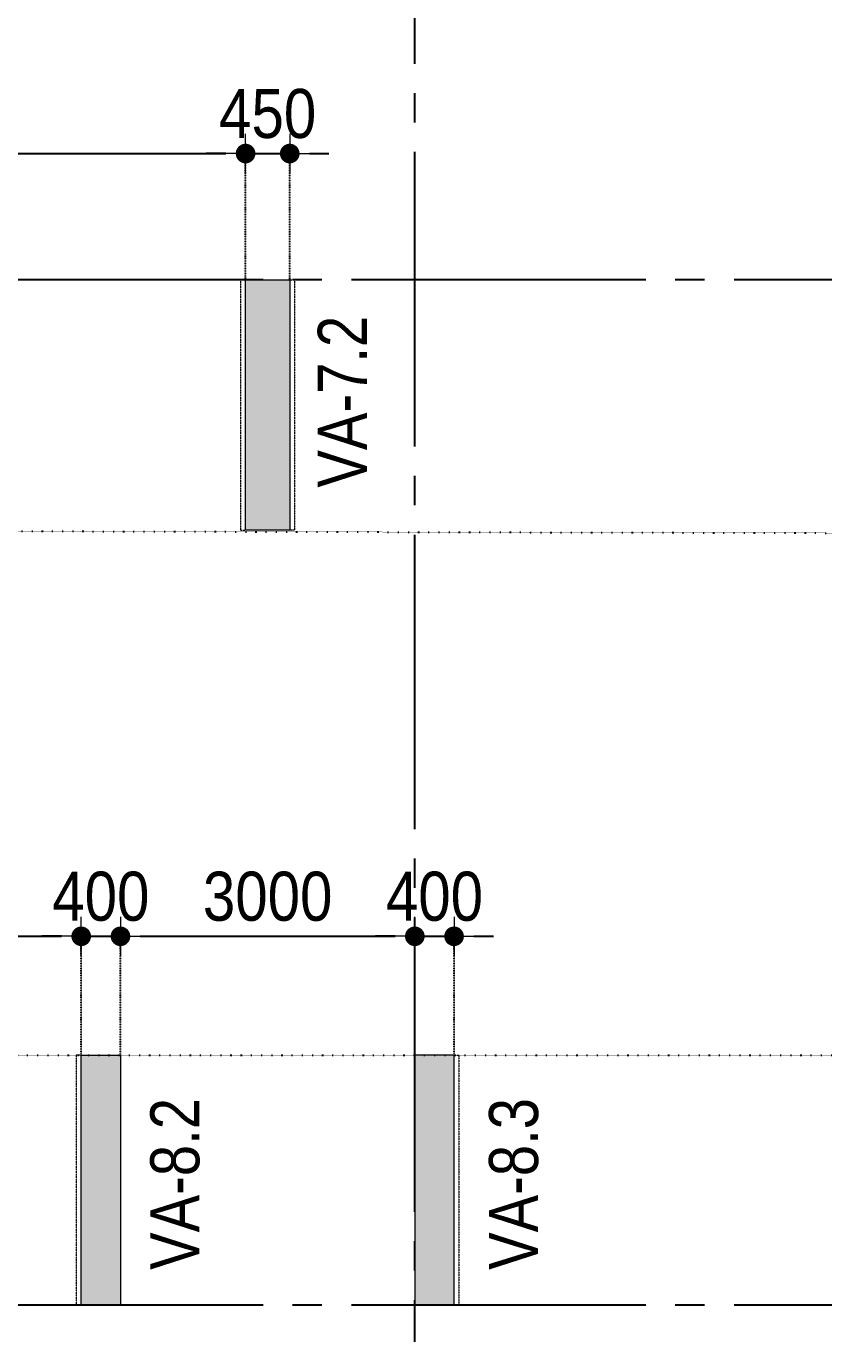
# Model space of a CAD drawing. Header units: millimetres. Extents: x -3973692 to -2843767, y 592734 to 838475.
# Drawn here: x -3514306 to -3506177, y 740290 to 753616 of the extents above; entities that cross this region are included whole.
import ezdxf
from ezdxf.enums import TextEntityAlignment as Align

# ---------------------------------------------------------------- set-up
doc = ezdxf.new("R2010")
doc.units = ezdxf.units.MM
doc.header["$MEASUREMENT"] = 0
doc.header["$PDMODE"] = 3
doc.header["$PDSIZE"] = -20
for name, pattern in [('CHG_XX_Cot_Tang 1$0$MB_Luoi truc$0$HTT Hidden 21', [3, 2, -1]), ('CHG_XX_Luoi truc$0$MB_Luoi truc$0$Center101', [13, 10, -1, 1, -1]), ('DIVIDE2', [15.875, 6.35, -3.175, 0, -3.175, 0, -3.175]), ('DOT2', [0.125, 0, -0.125]), ('HIDDEN5', [2.8375, 1.25, -1.5875])]:
    doc.linetypes.add(name, pattern=pattern)
doc.layers.get('0').update_dxf_attribs({"lineweight": 9})
doc.layers.get('Defpoints').update_dxf_attribs({"color": 10, "lineweight": 0})
for name, color, linetype, lineweight in [("'S_General_Dim_1", 1, 'Continuous', 18), ("'S_General_Divide_3 Intermediate", 3, 'DIVIDE2', 40), ('CHG_XX_Cot_Tang 1$0$NS-Pier', 150, 'Continuous', 9), ('CHG_XX_Cot_Tang 1$0$NS-Pier @ 1', 150, 'Continuous', 9), ('CHG_XX_Cot_Tang 1$0$NS-Pier @ 100', 150, 'Continuous', 9), ('CHG_XX_Cot_Tang 1$0$NS-Pier @ 150 VP1', 150, 'Continuous', 9), ('CHG_XX_Cot_Tang 1$0$NS-Pier @ 150 VP2', 150, 'Continuous', 9), ('CHG_XX_Cot_Tang 1$0$NS-Pier @ 150 VP3', 150, 'Continuous', 9), ('CHG_XX_Cot_Tang 1$0$NS-Pier @ 150 VP4', 150, 'Continuous', 9), ('CHG_XX_Cot_Tang 1$0$NS-Pier @ 150 VP5', 150, 'Continuous', 9), ('CHG_XX_Cot_Tang 1$0$NS-Pier @ 150 VP6', 150, 'Continuous', 9), ('CHG_XX_Cot_Tang 1$0$NS-Pier @ 150 VP7', 150, 'Continuous', 9), ('CHG_XX_Cot_Tang 1$0$NS-Pier @ 150 VP8', 150, 'Continuous', 9), ('CHG_XX_Cot_Tang 1$0$NS-Pier @ 150 VP9', 150, 'Continuous', 9), ('CHG_XX_Cot_Tang 1$0$NS-Pier @ 150 VPModel', 150, 'Continuous', 9), ('CHG_XX_Cot_Tang 1$0$NS-Pier @ 200 VP11', 150, 'Continuous', 9), ('CHG_XX_Cot_Tang 1$0$NS-Pier @ 200 VP12', 150, 'Continuous', 9), ('CHG_XX_Cot_Tang 1$0$NS-Pier @ 200 VP13', 150, 'Continuous', 9), ('CHG_XX_Cot_Tang 1$0$NS-Pier @ 200 VP14', 150, 'Continuous', 9), ('CHG_XX_Cot_Tang 1$0$NS-Pier @ 200 VP15', 150, 'Continuous', 9), ('CHG_XX_Cot_Tang 1$0$NS-Pier @ 200 VP16', 150, 'Continuous', 9), ('CHG_XX_Cot_Tang 1$0$NS-Pier @ 200 VP17', 150, 'Continuous', 9), ('CHG_XX_Cot_Tang 1$0$NS-Pier @ 200 VP18', 150, 'Continuous', 9), ('CHG_XX_Cot_Tang 1$0$NS-Pier @ 200 VP19', 150, 'Continuous', 9), ('CHG_XX_Cot_Tang 1$0$NS-Pier @ 200 VP21', 150, 'Continuous', 9), ('CHG_XX_Cot_Tang 1$0$NS-Pier @ 200 VP22', 150, 'Continuous', 9), ('CHG_XX_Cot_Tang 1$0$NS-Pier @ 200 VP23', 150, 'Continuous', 9), ('CHG_XX_Cot_Tang 1$0$NS-Pier @ 200 VP24', 150, 'Continuous', 9), ('CHG_XX_Cot_Tang 1$0$NS-Pier @ 200 VP25', 150, 'Continuous', 9), ('CHG_XX_Cot_Tang 1$0$NS-Pier @ 200 VP26', 150, 'Continuous', 9), ('CHG_XX_Cot_Tang 1$0$NS-Pier @ 200 VP27', 150, 'Continuous', 9), ('CHG_XX_Cot_Tang 1$0$NS-Pier @ 200 VP28', 150, 'Continuous', 9), ('CHG_XX_Cot_Tang 1$0$NS-Pier @ 200 VP30', 150, 'Continuous', 9), ('CHG_XX_Cot_Tang 1$0$NS-Pier @ 200 VP31', 150, 'Continuous', 9), ('CHG_XX_Cot_Tang 1$0$NS-Pier @ 200 VP32', 150, 'Continuous', 9), ('CHG_XX_Cot_Tang 1$0$NS-Pier @ 200 VP33', 150, 'Continuous', 9), ('CHG_XX_Cot_Tang 1$0$NS-Pier @ 200 VP34', 150, 'Continuous', 9), ('CHG_XX_Cot_Tang 1$0$NS-Pier @ 200 VP35', 150, 'Continuous', 9), ('CHG_XX_Cot_Tang 1$0$NS-Pier @ 200 VP36', 150, 'Continuous', 9), ('CHG_XX_Cot_Tang 1$0$NS-Pier @ 200 VP37', 150, 'Continuous', 9), ('CHG_XX_Cot_Tang 1$0$NS-Pier @ 200 VPModel', 150, 'Continuous', 9), ('CHG_XX_Cot_Tang 1$0$NS-Pier @ 350 VP10', 150, 'Continuous', 9), ('CHG_XX_Cot_Tang 1$0$NS-Pier @ 350 VP20', 150, 'Continuous', 9), ('CHG_XX_Cot_Tang 1$0$NS-Pier @ 350 VP29', 150, 'Continuous', 9), ('CHG_XX_Cot_Tang 1$0$NS-Pier @ 350 VPModel', 150, 'Continuous', 9), ('TEXT', 7, 'Continuous', 15)]:
    doc.layers.add(name, color=color, linetype=linetype, lineweight=lineweight)
for name, color, linetype in [('CHG_XX_Luoi truc$0$Grid', 34, 'Continuous'), ('CHG_XX_Luoi truc$0$Grid Line', 251, 'CHG_XX_Luoi truc$0$MB_Luoi truc$0$Center101'), ('dim', 1, 'Continuous')]:
    doc.layers.add(name, color=color, linetype=linetype)
doc.styles.add('arial', font='arial.ttf', dxfattribs={"width": 0.85})
doc.styles.add('CHG_XX_Luoi truc$0$MB_Luoi truc$0$Grid A-F$0$VNI-HelveCB', font='')
doc.styles.add('TTP-HelCon', font='')
doc.styles.get('CHG_XX_Luoi truc$0$MB_Luoi truc$0$Grid A-F$0$VNI-HelveCB').set_extended_font_data('VNI-Helve-Condense', bold=True)
doc.styles.get('TTP-HelCon').set_extended_font_data('VNI-Helve-Condense')
doc.dimstyles.new('200', dxfattribs={"dimscale": 200, "dimtxt": 2.5, "dimasz": 1, "dimexe": 0, "dimexo": 0, "dimgap": 0.75, "dimtad": 1, "dimdec": 0, "dimrnd": 10, "dimzin": 9, "dimdsep": 46, "dimtxsty": 'arial', "dimblk1": 'DIMDOT', "dimblk2": 'DIMDOT', "dimsah": 1, "dimcen": 2, "dimdle": 3, "dimclre": 8, "dimclrt": 2, "dimadec": 0, "dimazin": 0, "dimtfac": 1, "dimtdec": 0, "dimtix": 1, "dimtmove": 2, "dimatfit": 3, "dimldrblk": 'DIMPIJL', "dimfxl": 1, "dimtvp": 1.8, "dimtolj": 1, "dimtzin": 0, "dimarcsym": 0})

# ---------------------------------------------------------------- blocks, each defined once
blk = doc.blocks.new('*U3260')
at = {"layer": 'CHG_XX_Cot_Tang 1$0$NS-Pier @ 1'}
h = blk.add_hatch(color=256, dxfattribs=at)
h.dxf.hatch_style = 1
h.paths.add_polyline_path([(400, 0), (0, 0), (0, -2550), (400, -2550)])
at = {"layer": 'CHG_XX_Cot_Tang 1$0$NS-Pier @ 100'}
h = blk.add_hatch(color=256, dxfattribs=at)
h.dxf.hatch_style = 1
h.paths.add_polyline_path([(400, 0), (0, 0), (0, -2550), (400, -2550)])
at = {"layer": 'CHG_XX_Cot_Tang 1$0$NS-Pier @ 150 VP1'}
h = blk.add_hatch(color=256, dxfattribs=at)
h.dxf.hatch_style = 1
h.paths.add_polyline_path([(400, 0), (0, 0), (0, -2550), (400, -2550)])
at = {"layer": 'CHG_XX_Cot_Tang 1$0$NS-Pier @ 150 VP2'}
h = blk.add_hatch(color=256, dxfattribs=at)
h.dxf.hatch_style = 1
h.paths.add_polyline_path([(400, 0), (0, 0), (0, -2550), (400, -2550)])
at = {"layer": 'CHG_XX_Cot_Tang 1$0$NS-Pier @ 150 VP3'}
h = blk.add_hatch(color=256, dxfattribs=at)
h.dxf.hatch_style = 1
h.paths.add_polyline_path([(400, 0), (0, 0), (0, -2550), (400, -2550)])
at = {"layer": 'CHG_XX_Cot_Tang 1$0$NS-Pier @ 150 VP4'}
h = blk.add_hatch(color=256, dxfattribs=at)
h.dxf.hatch_style = 1
h.paths.add_polyline_path([(400, 0), (0, 0), (0, -2550), (400, -2550)])
at = {"layer": 'CHG_XX_Cot_Tang 1$0$NS-Pier @ 150 VP5'}
h = blk.add_hatch(color=256, dxfattribs=at)
h.dxf.hatch_style = 1
h.paths.add_polyline_path([(400, 0), (0, 0), (0, -2550), (400, -2550)])
at = {"layer": 'CHG_XX_Cot_Tang 1$0$NS-Pier @ 150 VP6'}
h = blk.add_hatch(color=256, dxfattribs=at)
h.dxf.hatch_style = 1
h.paths.add_polyline_path([(400, 0), (0, 0), (0, -2550), (400, -2550)])
at = {"layer": 'CHG_XX_Cot_Tang 1$0$NS-Pier @ 150 VP7'}
h = blk.add_hatch(color=256, dxfattribs=at)
h.dxf.hatch_style = 1
h.paths.add_polyline_path([(400, 0), (0, 0), (0, -2550), (400, -2550)])
at = {"layer": 'CHG_XX_Cot_Tang 1$0$NS-Pier @ 150 VP8'}
h = blk.add_hatch(color=256, dxfattribs=at)
h.dxf.hatch_style = 1
h.paths.add_polyline_path([(400, 0), (0, 0), (0, -2550), (400, -2550)])
at = {"layer": 'CHG_XX_Cot_Tang 1$0$NS-Pier @ 150 VP9'}
h = blk.add_hatch(color=256, dxfattribs=at)
h.dxf.hatch_style = 1
h.paths.add_polyline_path([(400, 0), (0, 0), (0, -2550), (400, -2550)])
at = {"layer": 'CHG_XX_Cot_Tang 1$0$NS-Pier @ 150 VPModel'}
h = blk.add_hatch(color=256, dxfattribs=at)
h.dxf.hatch_style = 1
h.paths.add_polyline_path([(400, 0), (0, 0), (0, -2550), (400, -2550)])
at = {"layer": 'CHG_XX_Cot_Tang 1$0$NS-Pier @ 200 VP11'}
h = blk.add_hatch(color=256, dxfattribs=at)
h.dxf.hatch_style = 1
h.paths.add_polyline_path([(400, 0), (0, 0), (0, -2550), (400, -2550)])
at = {"layer": 'CHG_XX_Cot_Tang 1$0$NS-Pier @ 200 VP12'}
h = blk.add_hatch(color=256, dxfattribs=at)
h.dxf.hatch_style = 1
h.paths.add_polyline_path([(400, 0), (0, 0), (0, -2550), (400, -2550)])
at = {"layer": 'CHG_XX_Cot_Tang 1$0$NS-Pier @ 200 VP13'}
h = blk.add_hatch(color=256, dxfattribs=at)
h.dxf.hatch_style = 1
h.paths.add_polyline_path([(400, 0), (0, 0), (0, -2550), (400, -2550)])
at = {"layer": 'CHG_XX_Cot_Tang 1$0$NS-Pier @ 200 VP14'}
h = blk.add_hatch(color=256, dxfattribs=at)
h.dxf.hatch_style = 1
h.paths.add_polyline_path([(400, 0), (0, 0), (0, -2550), (400, -2550)])
at = {"layer": 'CHG_XX_Cot_Tang 1$0$NS-Pier @ 200 VP15'}
h = blk.add_hatch(color=256, dxfattribs=at)
h.dxf.hatch_style = 1
h.paths.add_polyline_path([(400, 0), (0, 0), (0, -2550), (400, -2550)])
at = {"layer": 'CHG_XX_Cot_Tang 1$0$NS-Pier @ 200 VP16'}
h = blk.add_hatch(color=256, dxfattribs=at)
h.dxf.hatch_style = 1
h.paths.add_polyline_path([(400, 0), (0, 0), (0, -2550), (400, -2550)])
at = {"layer": 'CHG_XX_Cot_Tang 1$0$NS-Pier @ 200 VP17'}
h = blk.add_hatch(color=256, dxfattribs=at)
h.dxf.hatch_style = 1
h.paths.add_polyline_path([(400, 0), (0, 0), (0, -2550), (400, -2550)])
at = {"layer": 'CHG_XX_Cot_Tang 1$0$NS-Pier @ 200 VP18'}
h = blk.add_hatch(color=256, dxfattribs=at)
h.dxf.hatch_style = 1
h.paths.add_polyline_path([(400, 0), (0, 0), (0, -2550), (400, -2550)])
at = {"layer": 'CHG_XX_Cot_Tang 1$0$NS-Pier @ 200 VP19'}
h = blk.add_hatch(color=256, dxfattribs=at)
h.dxf.hatch_style = 1
h.paths.add_polyline_path([(400, 0), (0, 0), (0, -2550), (400, -2550)])
at = {"layer": 'CHG_XX_Cot_Tang 1$0$NS-Pier @ 200 VP21'}
h = blk.add_hatch(color=256, dxfattribs=at)
h.dxf.hatch_style = 1
h.paths.add_polyline_path([(400, 0), (0, 0), (0, -2550), (400, -2550)])
at = {"layer": 'CHG_XX_Cot_Tang 1$0$NS-Pier @ 200 VP22'}
h = blk.add_hatch(color=256, dxfattribs=at)
h.dxf.hatch_style = 1
h.paths.add_polyline_path([(400, 0), (0, 0), (0, -2550), (400, -2550)])
at = {"layer": 'CHG_XX_Cot_Tang 1$0$NS-Pier @ 200 VP23'}
h = blk.add_hatch(color=256, dxfattribs=at)
h.dxf.hatch_style = 1
h.paths.add_polyline_path([(400, 0), (0, 0), (0, -2550), (400, -2550)])
at = {"layer": 'CHG_XX_Cot_Tang 1$0$NS-Pier @ 200 VP24'}
h = blk.add_hatch(color=256, dxfattribs=at)
h.dxf.hatch_style = 1
h.paths.add_polyline_path([(400, 0), (0, 0), (0, -2550), (400, -2550)])
at = {"layer": 'CHG_XX_Cot_Tang 1$0$NS-Pier @ 200 VP25'}
h = blk.add_hatch(color=256, dxfattribs=at)
h.dxf.hatch_style = 1
h.paths.add_polyline_path([(400, 0), (0, 0), (0, -2550), (400, -2550)])
at = {"layer": 'CHG_XX_Cot_Tang 1$0$NS-Pier @ 200 VP26'}
h = blk.add_hatch(color=256, dxfattribs=at)
h.dxf.hatch_style = 1
h.paths.add_polyline_path([(400, 0), (0, 0), (0, -2550), (400, -2550)])
at = {"layer": 'CHG_XX_Cot_Tang 1$0$NS-Pier @ 200 VP27'}
h = blk.add_hatch(color=256, dxfattribs=at)
h.dxf.hatch_style = 1
h.paths.add_polyline_path([(400, 0), (0, 0), (0, -2550), (400, -2550)])
at = {"layer": 'CHG_XX_Cot_Tang 1$0$NS-Pier @ 200 VP28'}
h = blk.add_hatch(color=256, dxfattribs=at)
h.dxf.hatch_style = 1
h.paths.add_polyline_path([(400, 0), (0, 0), (0, -2550), (400, -2550)])
at = {"layer": 'CHG_XX_Cot_Tang 1$0$NS-Pier @ 200 VP30'}
h = blk.add_hatch(color=256, dxfattribs=at)
h.dxf.hatch_style = 1
h.paths.add_polyline_path([(400, 0), (0, 0), (0, -2550), (400, -2550)])
at = {"layer": 'CHG_XX_Cot_Tang 1$0$NS-Pier @ 200 VP31'}
h = blk.add_hatch(color=256, dxfattribs=at)
h.dxf.hatch_style = 1
h.paths.add_polyline_path([(400, 0), (0, 0), (0, -2550), (400, -2550)])
at = {"layer": 'CHG_XX_Cot_Tang 1$0$NS-Pier @ 200 VP32'}
h = blk.add_hatch(color=256, dxfattribs=at)
h.dxf.hatch_style = 1
h.paths.add_polyline_path([(400, 0), (0, 0), (0, -2550), (400, -2550)])
at = {"layer": 'CHG_XX_Cot_Tang 1$0$NS-Pier @ 200 VP33'}
h = blk.add_hatch(color=256, dxfattribs=at)
h.dxf.hatch_style = 1
h.paths.add_polyline_path([(400, 0), (0, 0), (0, -2550), (400, -2550)])
at = {"layer": 'CHG_XX_Cot_Tang 1$0$NS-Pier @ 200 VP34'}
h = blk.add_hatch(color=256, dxfattribs=at)
h.dxf.hatch_style = 1
h.paths.add_polyline_path([(400, 0), (0, 0), (0, -2550), (400, -2550)])
at = {"layer": 'CHG_XX_Cot_Tang 1$0$NS-Pier @ 200 VP35'}
h = blk.add_hatch(color=256, dxfattribs=at)
h.dxf.hatch_style = 1
h.paths.add_polyline_path([(400, 0), (0, 0), (0, -2550), (400, -2550)])
at = {"layer": 'CHG_XX_Cot_Tang 1$0$NS-Pier @ 200 VP36'}
h = blk.add_hatch(color=256, dxfattribs=at)
h.dxf.hatch_style = 1
h.paths.add_polyline_path([(400, 0), (0, 0), (0, -2550), (400, -2550)])
at = {"layer": 'CHG_XX_Cot_Tang 1$0$NS-Pier @ 200 VP37'}
h = blk.add_hatch(color=256, dxfattribs=at)
h.dxf.hatch_style = 1
h.paths.add_polyline_path([(400, 0), (0, 0), (0, -2550), (400, -2550)])
at = {"layer": 'CHG_XX_Cot_Tang 1$0$NS-Pier @ 200 VPModel'}
h = blk.add_hatch(color=256, dxfattribs=at)
h.dxf.hatch_style = 1
h.paths.add_polyline_path([(400, 0), (0, 0), (0, -2550), (400, -2550)])
at = {"layer": 'CHG_XX_Cot_Tang 1$0$NS-Pier @ 350 VP10'}
h = blk.add_hatch(color=256, dxfattribs=at)
h.dxf.hatch_style = 1
h.paths.add_polyline_path([(400, 0), (0, 0), (0, -2550), (400, -2550)])
at = {"layer": 'CHG_XX_Cot_Tang 1$0$NS-Pier @ 350 VP20'}
h = blk.add_hatch(color=256, dxfattribs=at)
h.dxf.hatch_style = 1
h.paths.add_polyline_path([(400, 0), (0, 0), (0, -2550), (400, -2550)])
at = {"layer": 'CHG_XX_Cot_Tang 1$0$NS-Pier @ 350 VP29'}
h = blk.add_hatch(color=256, dxfattribs=at)
h.dxf.hatch_style = 1
h.paths.add_polyline_path([(400, 0), (0, 0), (0, -2550), (400, -2550)])
at = {"layer": 'CHG_XX_Cot_Tang 1$0$NS-Pier @ 350 VPModel'}
h = blk.add_hatch(color=256, dxfattribs=at)
h.dxf.hatch_style = 1
h.paths.add_polyline_path([(400, 0), (0, 0), (0, -2550), (400, -2550)])
blk = doc.blocks.new('CHG_XX_Cot_Tang 1$0$Block A_C450x2250')
at = {"layer": 'CHG_XX_Cot_Tang 1$0$NS-Pier', "color": 9, "linetype": 'CHG_XX_Cot_Tang 1$0$MB_Luoi truc$0$HTT Hidden 21'}
blk.add_lwpolyline([(0, 0), (-50, 0), (-50, -2550), (0, -2550)], dxfattribs=at)
at = {"layer": 'CHG_XX_Cot_Tang 1$0$NS-Pier'}
blk.add_lwpolyline([(400, -2550), (0, -2550), (0, 0), (400, 0)], close=True, dxfattribs=at)
blk.add_blockref('*U3260', (0, 0), dxfattribs=at)
blk = doc.blocks.new('*U3263')
at = {"layer": 'CHG_XX_Cot_Tang 1$0$NS-Pier @ 1'}
h = blk.add_hatch(color=256, dxfattribs=at)
h.dxf.hatch_style = 1
h.paths.add_polyline_path([(225, 0), (-225, 0), (-225, -2550), (225, -2550)])
at = {"layer": 'CHG_XX_Cot_Tang 1$0$NS-Pier @ 100'}
h = blk.add_hatch(color=256, dxfattribs=at)
h.dxf.hatch_style = 1
h.paths.add_polyline_path([(225, 0), (-225, 0), (-225, -2550), (225, -2550)])
at = {"layer": 'CHG_XX_Cot_Tang 1$0$NS-Pier @ 150 VP1'}
h = blk.add_hatch(color=256, dxfattribs=at)
h.dxf.hatch_style = 1
h.paths.add_polyline_path([(225, 0), (-225, 0), (-225, -2550), (225, -2550)])
at = {"layer": 'CHG_XX_Cot_Tang 1$0$NS-Pier @ 150 VP2'}
h = blk.add_hatch(color=256, dxfattribs=at)
h.dxf.hatch_style = 1
h.paths.add_polyline_path([(225, 0), (-225, 0), (-225, -2550), (225, -2550)])
at = {"layer": 'CHG_XX_Cot_Tang 1$0$NS-Pier @ 150 VP3'}
h = blk.add_hatch(color=256, dxfattribs=at)
h.dxf.hatch_style = 1
h.paths.add_polyline_path([(225, 0), (-225, 0), (-225, -2550), (225, -2550)])
at = {"layer": 'CHG_XX_Cot_Tang 1$0$NS-Pier @ 150 VP4'}
h = blk.add_hatch(color=256, dxfattribs=at)
h.dxf.hatch_style = 1
h.paths.add_polyline_path([(225, 0), (-225, 0), (-225, -2550), (225, -2550)])
at = {"layer": 'CHG_XX_Cot_Tang 1$0$NS-Pier @ 150 VP5'}
h = blk.add_hatch(color=256, dxfattribs=at)
h.dxf.hatch_style = 1
h.paths.add_polyline_path([(225, 0), (-225, 0), (-225, -2550), (225, -2550)])
at = {"layer": 'CHG_XX_Cot_Tang 1$0$NS-Pier @ 150 VP6'}
h = blk.add_hatch(color=256, dxfattribs=at)
h.dxf.hatch_style = 1
h.paths.add_polyline_path([(225, 0), (-225, 0), (-225, -2550), (225, -2550)])
at = {"layer": 'CHG_XX_Cot_Tang 1$0$NS-Pier @ 150 VP7'}
h = blk.add_hatch(color=256, dxfattribs=at)
h.dxf.hatch_style = 1
h.paths.add_polyline_path([(225, 0), (-225, 0), (-225, -2550), (225, -2550)])
at = {"layer": 'CHG_XX_Cot_Tang 1$0$NS-Pier @ 150 VP8'}
h = blk.add_hatch(color=256, dxfattribs=at)
h.dxf.hatch_style = 1
h.paths.add_polyline_path([(225, 0), (-225, 0), (-225, -2550), (225, -2550)])
at = {"layer": 'CHG_XX_Cot_Tang 1$0$NS-Pier @ 150 VP9'}
h = blk.add_hatch(color=256, dxfattribs=at)
h.dxf.hatch_style = 1
h.paths.add_polyline_path([(225, 0), (-225, 0), (-225, -2550), (225, -2550)])
at = {"layer": 'CHG_XX_Cot_Tang 1$0$NS-Pier @ 150 VPModel'}
h = blk.add_hatch(color=256, dxfattribs=at)
h.dxf.hatch_style = 1
h.paths.add_polyline_path([(225, 0), (-225, 0), (-225, -2550), (225, -2550)])
at = {"layer": 'CHG_XX_Cot_Tang 1$0$NS-Pier @ 200 VP11'}
h = blk.add_hatch(color=256, dxfattribs=at)
h.dxf.hatch_style = 1
h.paths.add_polyline_path([(225, 0), (-225, 0), (-225, -2550), (225, -2550)])
at = {"layer": 'CHG_XX_Cot_Tang 1$0$NS-Pier @ 200 VP12'}
h = blk.add_hatch(color=256, dxfattribs=at)
h.dxf.hatch_style = 1
h.paths.add_polyline_path([(225, 0), (-225, 0), (-225, -2550), (225, -2550)])
at = {"layer": 'CHG_XX_Cot_Tang 1$0$NS-Pier @ 200 VP13'}
h = blk.add_hatch(color=256, dxfattribs=at)
h.dxf.hatch_style = 1
h.paths.add_polyline_path([(225, 0), (-225, 0), (-225, -2550), (225, -2550)])
at = {"layer": 'CHG_XX_Cot_Tang 1$0$NS-Pier @ 200 VP14'}
h = blk.add_hatch(color=256, dxfattribs=at)
h.dxf.hatch_style = 1
h.paths.add_polyline_path([(225, 0), (-225, 0), (-225, -2550), (225, -2550)])
at = {"layer": 'CHG_XX_Cot_Tang 1$0$NS-Pier @ 200 VP15'}
h = blk.add_hatch(color=256, dxfattribs=at)
h.dxf.hatch_style = 1
h.paths.add_polyline_path([(225, 0), (-225, 0), (-225, -2550), (225, -2550)])
at = {"layer": 'CHG_XX_Cot_Tang 1$0$NS-Pier @ 200 VP16'}
h = blk.add_hatch(color=256, dxfattribs=at)
h.dxf.hatch_style = 1
h.paths.add_polyline_path([(225, 0), (-225, 0), (-225, -2550), (225, -2550)])
at = {"layer": 'CHG_XX_Cot_Tang 1$0$NS-Pier @ 200 VP17'}
h = blk.add_hatch(color=256, dxfattribs=at)
h.dxf.hatch_style = 1
h.paths.add_polyline_path([(225, 0), (-225, 0), (-225, -2550), (225, -2550)])
at = {"layer": 'CHG_XX_Cot_Tang 1$0$NS-Pier @ 200 VP18'}
h = blk.add_hatch(color=256, dxfattribs=at)
h.dxf.hatch_style = 1
h.paths.add_polyline_path([(225, 0), (-225, 0), (-225, -2550), (225, -2550)])
at = {"layer": 'CHG_XX_Cot_Tang 1$0$NS-Pier @ 200 VP19'}
h = blk.add_hatch(color=256, dxfattribs=at)
h.dxf.hatch_style = 1
h.paths.add_polyline_path([(225, 0), (-225, 0), (-225, -2550), (225, -2550)])
at = {"layer": 'CHG_XX_Cot_Tang 1$0$NS-Pier @ 200 VP21'}
h = blk.add_hatch(color=256, dxfattribs=at)
h.dxf.hatch_style = 1
h.paths.add_polyline_path([(225, 0), (-225, 0), (-225, -2550), (225, -2550)])
at = {"layer": 'CHG_XX_Cot_Tang 1$0$NS-Pier @ 200 VP22'}
h = blk.add_hatch(color=256, dxfattribs=at)
h.dxf.hatch_style = 1
h.paths.add_polyline_path([(225, 0), (-225, 0), (-225, -2550), (225, -2550)])
at = {"layer": 'CHG_XX_Cot_Tang 1$0$NS-Pier @ 200 VP23'}
h = blk.add_hatch(color=256, dxfattribs=at)
h.dxf.hatch_style = 1
h.paths.add_polyline_path([(225, 0), (-225, 0), (-225, -2550), (225, -2550)])
at = {"layer": 'CHG_XX_Cot_Tang 1$0$NS-Pier @ 200 VP24'}
h = blk.add_hatch(color=256, dxfattribs=at)
h.dxf.hatch_style = 1
h.paths.add_polyline_path([(225, 0), (-225, 0), (-225, -2550), (225, -2550)])
at = {"layer": 'CHG_XX_Cot_Tang 1$0$NS-Pier @ 200 VP25'}
h = blk.add_hatch(color=256, dxfattribs=at)
h.dxf.hatch_style = 1
h.paths.add_polyline_path([(225, 0), (-225, 0), (-225, -2550), (225, -2550)])
at = {"layer": 'CHG_XX_Cot_Tang 1$0$NS-Pier @ 200 VP26'}
h = blk.add_hatch(color=256, dxfattribs=at)
h.dxf.hatch_style = 1
h.paths.add_polyline_path([(225, 0), (-225, 0), (-225, -2550), (225, -2550)])
at = {"layer": 'CHG_XX_Cot_Tang 1$0$NS-Pier @ 200 VP27'}
h = blk.add_hatch(color=256, dxfattribs=at)
h.dxf.hatch_style = 1
h.paths.add_polyline_path([(225, 0), (-225, 0), (-225, -2550), (225, -2550)])
at = {"layer": 'CHG_XX_Cot_Tang 1$0$NS-Pier @ 200 VP28'}
h = blk.add_hatch(color=256, dxfattribs=at)
h.dxf.hatch_style = 1
h.paths.add_polyline_path([(225, 0), (-225, 0), (-225, -2550), (225, -2550)])
at = {"layer": 'CHG_XX_Cot_Tang 1$0$NS-Pier @ 200 VP30'}
h = blk.add_hatch(color=256, dxfattribs=at)
h.dxf.hatch_style = 1
h.paths.add_polyline_path([(225, 0), (-225, 0), (-225, -2550), (225, -2550)])
at = {"layer": 'CHG_XX_Cot_Tang 1$0$NS-Pier @ 200 VP31'}
h = blk.add_hatch(color=256, dxfattribs=at)
h.dxf.hatch_style = 1
h.paths.add_polyline_path([(225, 0), (-225, 0), (-225, -2550), (225, -2550)])
at = {"layer": 'CHG_XX_Cot_Tang 1$0$NS-Pier @ 200 VP32'}
h = blk.add_hatch(color=256, dxfattribs=at)
h.dxf.hatch_style = 1
h.paths.add_polyline_path([(225, 0), (-225, 0), (-225, -2550), (225, -2550)])
at = {"layer": 'CHG_XX_Cot_Tang 1$0$NS-Pier @ 200 VP33'}
h = blk.add_hatch(color=256, dxfattribs=at)
h.dxf.hatch_style = 1
h.paths.add_polyline_path([(225, 0), (-225, 0), (-225, -2550), (225, -2550)])
at = {"layer": 'CHG_XX_Cot_Tang 1$0$NS-Pier @ 200 VP34'}
h = blk.add_hatch(color=256, dxfattribs=at)
h.dxf.hatch_style = 1
h.paths.add_polyline_path([(225, 0), (-225, 0), (-225, -2550), (225, -2550)])
at = {"layer": 'CHG_XX_Cot_Tang 1$0$NS-Pier @ 200 VP35'}
h = blk.add_hatch(color=256, dxfattribs=at)
h.dxf.hatch_style = 1
h.paths.add_polyline_path([(225, 0), (-225, 0), (-225, -2550), (225, -2550)])
at = {"layer": 'CHG_XX_Cot_Tang 1$0$NS-Pier @ 200 VP36'}
h = blk.add_hatch(color=256, dxfattribs=at)
h.dxf.hatch_style = 1
h.paths.add_polyline_path([(225, 0), (-225, 0), (-225, -2550), (225, -2550)])
at = {"layer": 'CHG_XX_Cot_Tang 1$0$NS-Pier @ 200 VP37'}
h = blk.add_hatch(color=256, dxfattribs=at)
h.dxf.hatch_style = 1
h.paths.add_polyline_path([(225, 0), (-225, 0), (-225, -2550), (225, -2550)])
at = {"layer": 'CHG_XX_Cot_Tang 1$0$NS-Pier @ 200 VPModel'}
h = blk.add_hatch(color=256, dxfattribs=at)
h.dxf.hatch_style = 1
h.paths.add_polyline_path([(225, 0), (-225, 0), (-225, -2550), (225, -2550)])
at = {"layer": 'CHG_XX_Cot_Tang 1$0$NS-Pier @ 350 VP10'}
h = blk.add_hatch(color=256, dxfattribs=at)
h.dxf.hatch_style = 1
h.paths.add_polyline_path([(225, 0), (-225, 0), (-225, -2550), (225, -2550)])
at = {"layer": 'CHG_XX_Cot_Tang 1$0$NS-Pier @ 350 VP20'}
h = blk.add_hatch(color=256, dxfattribs=at)
h.dxf.hatch_style = 1
h.paths.add_polyline_path([(225, 0), (-225, 0), (-225, -2550), (225, -2550)])
at = {"layer": 'CHG_XX_Cot_Tang 1$0$NS-Pier @ 350 VP29'}
h = blk.add_hatch(color=256, dxfattribs=at)
h.dxf.hatch_style = 1
h.paths.add_polyline_path([(225, 0), (-225, 0), (-225, -2550), (225, -2550)])
at = {"layer": 'CHG_XX_Cot_Tang 1$0$NS-Pier @ 350 VPModel'}
h = blk.add_hatch(color=256, dxfattribs=at)
h.dxf.hatch_style = 1
h.paths.add_polyline_path([(225, 0), (-225, 0), (-225, -2550), (225, -2550)])
blk = doc.blocks.new('CHG_XX_Cot_Tang 1$0$450x2550_cen')
at = {"layer": 'CHG_XX_Cot_Tang 1$0$NS-Pier', "color": 9, "linetype": 'CHG_XX_Cot_Tang 1$0$MB_Luoi truc$0$HTT Hidden 21'}
for points in [[(-225, 0), (-275, 0), (-275, -2550), (-225, -2550)], [(225, 0), (275, 0), (275, -2550), (225, -2550)]]:
    blk.add_lwpolyline(points, dxfattribs=at)
at = {"layer": 'CHG_XX_Cot_Tang 1$0$NS-Pier'}
blk.add_lwpolyline([(225, -2550), (-225, -2550), (-225, 0), (225, 0)], close=True, dxfattribs=at)
blk.add_blockref('*U3263', (0, 0), dxfattribs=at)
blk = doc.blocks.new('*U2841')
at = {"layer": 'CHG_XX_Luoi truc$0$Grid Line'}
blk.add_line((0, 0), (0, 608), dxfattribs=at)
at = {"layer": 'CHG_XX_Luoi truc$0$Grid', "lineweight": -2, "style": 'CHG_XX_Luoi truc$0$MB_Luoi truc$0$Grid A-F$0$VNI-HelveCB'}
for tag, p in [('GRIDSUB', (0, 617)), ('GRID', (0, -9))]:
    blk.add_attdef(tag, text='', height=5, dxfattribs=at).set_placement(p, align=Align.MIDDLE)
blk = doc.blocks.new('*U2843')
at = {"layer": 'CHG_XX_Luoi truc$0$Grid Line'}
blk.add_line((0, 0), (0, 438), dxfattribs=at)
at = {"layer": 'CHG_XX_Luoi truc$0$Grid', "lineweight": -2, "style": 'CHG_XX_Luoi truc$0$MB_Luoi truc$0$Grid A-F$0$VNI-HelveCB'}
for tag, p in [('GRIDSUB', (0, 447)), ('GRID', (0, -9))]:
    blk.add_attdef(tag, text='', height=5, dxfattribs=at).set_placement(p, align=Align.MIDDLE)
blk = doc.blocks.new('CHG_XX_Luoi truc')
at = {"layer": 'CHG_XX_Luoi truc$0$Grid', "xscale": 300, "yscale": 300, "zscale": 300}
blk.add_blockref('*U2841', (38150, -12747), dxfattribs=at)
at = {"layer": 'CHG_XX_Luoi truc$0$Grid', "xscale": 300.0000000000013, "yscale": 300.0000000000013, "zscale": 300.0000000000013, "rotation": 90}
for p in [(110703, 141050), (110703, 130600)]:
    blk.add_blockref('*U2843', p, dxfattribs=at)
blk = doc.blocks.new('CHG_XX_Cot_Tang 1')
at = {"layer": 'CHG_XX_Cot_Tang 1$0$NS-Pier'}
for name, p in [('CHG_XX_Luoi truc', (0, 0)), ('CHG_XX_Cot_Tang 1$0$450x2550_cen', (36650, 141050)), ('CHG_XX_Cot_Tang 1$0$Block A_C450x2250', (34750, 133150))]:
    blk.add_blockref(name, p, dxfattribs=at)
at = {"layer": 'CHG_XX_Cot_Tang 1$0$NS-Pier', "xscale": -1}
blk.add_blockref('CHG_XX_Cot_Tang 1$0$Block A_C450x2250', (38550, 133150.2), dxfattribs=at)
blk = doc.blocks.new('DIMDOT')
for p, q in [((0, -1), (0, 1)), ((1, 0), (-1, 0))]:
    blk.add_line(p, q)
at = {"const_width": 0.5}
blk.add_lwpolyline([(-0.25, 0, 1), (0.25, 0, 1)], format="xyb", close=True, dxfattribs=at)
blk = doc.blocks.new('*D134')
at = {"layer": "'S_General_Dim_1", "color": 8, "linetype": 'HIDDEN5', "lineweight": -2, "transparency": 16777216}
for p, q in [((-3519395, 751031), (-3519395, 752318)), ((-3512070, 751031), (-3512070, 752318))]:
    blk.add_line(p, q, dxfattribs=at)
at = {"layer": "'S_General_Dim_1", "color": 0, "lineweight": -2, "transparency": 16777216}
blk.add_line((-3519195, 752318), (-3512270, 752318), dxfattribs=at)
at = {"layer": 'Defpoints', "color": 0, "transparency": 16777216}
for p in [(-3512070, 752318), (-3519395, 751031), (-3512070, 751031)]:
    blk.add_point(p, dxfattribs=at)
at = {"layer": "'S_General_Dim_1", "color": 0, "lineweight": -2, "transparency": 16777216, "xscale": 200, "yscale": 200, "zscale": 200, "rotation": 180}
blk.add_blockref('DIMDOT', (-3519395, 752318), dxfattribs=at)
at = {"layer": "'S_General_Dim_1", "color": 0, "lineweight": -2, "transparency": 16777216, "xscale": 200, "yscale": 200, "zscale": 200}
blk.add_blockref('DIMDOT', (-3512070, 752318), dxfattribs=at)
at = {"layer": "'S_General_Dim_1", "color": 2, "transparency": 16777216, "insert": (-3515733, 752723), "char_height": 500, "attachment_point": 5, "style": 'arial'}
blk.add_mtext('\\A1;7330', dxfattribs=at)
blk = doc.blocks.new('DIMPIJL')
at = {"linetype": 'ByBlock'}
blk.add_solid([(-2.5, 0.417), (-2.5, -0.417), (0, 0)], dxfattribs=at)
blk = doc.blocks.new('*D135')
at = {"layer": "'S_General_Dim_1", "color": 0, "lineweight": -2, "transparency": 16777216}
for p, q in [((-3512270, 752318), (-3512470, 752318)), ((-3512070, 752318), (-3511620, 752318)), ((-3511420, 752318), (-3511220, 752318))]:
    blk.add_line(p, q, dxfattribs=at)
at = {"layer": "'S_General_Dim_1", "color": 8, "linetype": 'HIDDEN5', "lineweight": -2, "transparency": 16777216}
for p, q in [((-3512070, 751031), (-3512070, 752318)), ((-3511620, 751031), (-3511620, 752318))]:
    blk.add_line(p, q, dxfattribs=at)
at = {"layer": 'Defpoints', "color": 0, "transparency": 16777216}
for p in [(-3511620, 752318), (-3512070, 751031), (-3511620, 751031)]:
    blk.add_point(p, dxfattribs=at)
at = {"layer": "'S_General_Dim_1", "color": 0, "lineweight": -2, "transparency": 16777216, "xscale": 200, "yscale": 200, "zscale": 200}
blk.add_blockref('DIMDOT', (-3512070, 752318), dxfattribs=at)
at = {"layer": "'S_General_Dim_1", "color": 0, "lineweight": -2, "transparency": 16777216, "xscale": 200, "yscale": 200, "zscale": 200, "rotation": 180}
blk.add_blockref('DIMDOT', (-3511620, 752318), dxfattribs=at)
at = {"layer": "'S_General_Dim_1", "color": 2, "transparency": 16777216, "insert": (-3511845, 752723), "char_height": 500, "attachment_point": 5, "style": 'arial'}
blk.add_mtext('\\A1;450', dxfattribs=at)
blk = doc.blocks.new('*D141')
at = {"layer": "'S_General_Dim_1", "color": 8, "linetype": 'HIDDEN5', "lineweight": -2, "transparency": 16777216}
for p, q in [((-3519445, 743131), (-3519445, 744341)), ((-3513745, 743131), (-3513745, 744341))]:
    blk.add_line(p, q, dxfattribs=at)
at = {"layer": "'S_General_Dim_1", "color": 0, "lineweight": -2, "transparency": 16777216}
blk.add_line((-3519245, 744341), (-3513945, 744341), dxfattribs=at)
at = {"layer": 'Defpoints', "color": 0, "transparency": 16777216}
for p in [(-3513745, 744341), (-3519445, 743131), (-3513745, 743131)]:
    blk.add_point(p, dxfattribs=at)
at = {"layer": "'S_General_Dim_1", "color": 0, "lineweight": -2, "transparency": 16777216, "xscale": 200, "yscale": 200, "zscale": 200, "rotation": 180}
blk.add_blockref('DIMDOT', (-3519445, 744341), dxfattribs=at)
at = {"layer": "'S_General_Dim_1", "color": 0, "lineweight": -2, "transparency": 16777216, "xscale": 200, "yscale": 200, "zscale": 200}
blk.add_blockref('DIMDOT', (-3513745, 744341), dxfattribs=at)
at = {"layer": "'S_General_Dim_1", "color": 2, "transparency": 16777216, "insert": (-3516595, 744746), "char_height": 500, "attachment_point": 5, "style": 'arial'}
blk.add_mtext('\\A1;5700', dxfattribs=at)
blk = doc.blocks.new('*D142')
at = {"layer": "'S_General_Dim_1", "color": 0, "lineweight": -2, "transparency": 16777216}
for p, q in [((-3513945, 744341), (-3514145, 744341)), ((-3513745, 744341), (-3513345, 744341)), ((-3513145, 744341), (-3512945, 744341))]:
    blk.add_line(p, q, dxfattribs=at)
at = {"layer": "'S_General_Dim_1", "color": 8, "linetype": 'HIDDEN5', "lineweight": -2, "transparency": 16777216}
for p, q in [((-3513745, 743131), (-3513745, 744341)), ((-3513345, 743131), (-3513345, 744341))]:
    blk.add_line(p, q, dxfattribs=at)
at = {"layer": 'Defpoints', "color": 0, "transparency": 16777216}
for p in [(-3513345, 744341), (-3513745, 743131), (-3513345, 743131)]:
    blk.add_point(p, dxfattribs=at)
at = {"layer": "'S_General_Dim_1", "color": 0, "lineweight": -2, "transparency": 16777216, "xscale": 200, "yscale": 200, "zscale": 200}
blk.add_blockref('DIMDOT', (-3513745, 744341), dxfattribs=at)
at = {"layer": "'S_General_Dim_1", "color": 0, "lineweight": -2, "transparency": 16777216, "xscale": 200, "yscale": 200, "zscale": 200, "rotation": 180}
blk.add_blockref('DIMDOT', (-3513345, 744341), dxfattribs=at)
at = {"layer": "'S_General_Dim_1", "color": 2, "transparency": 16777216, "insert": (-3513545, 744746), "char_height": 500, "attachment_point": 5, "style": 'arial'}
blk.add_mtext('\\A1;400', dxfattribs=at)
blk = doc.blocks.new('*D143')
at = {"layer": "'S_General_Dim_1", "color": 8, "linetype": 'HIDDEN5', "lineweight": -2, "transparency": 16777216}
for p, q in [((-3513345, 743131), (-3513345, 744341)), ((-3510345, 743131), (-3510345, 744341))]:
    blk.add_line(p, q, dxfattribs=at)
at = {"layer": "'S_General_Dim_1", "color": 0, "lineweight": -2, "transparency": 16777216}
blk.add_line((-3513145, 744341), (-3510545, 744341), dxfattribs=at)
at = {"layer": 'Defpoints', "color": 0, "transparency": 16777216}
for p in [(-3510345, 744341), (-3513345, 743131), (-3510345, 743131)]:
    blk.add_point(p, dxfattribs=at)
at = {"layer": "'S_General_Dim_1", "color": 0, "lineweight": -2, "transparency": 16777216, "xscale": 200, "yscale": 200, "zscale": 200, "rotation": 180}
blk.add_blockref('DIMDOT', (-3513345, 744341), dxfattribs=at)
at = {"layer": "'S_General_Dim_1", "color": 0, "lineweight": -2, "transparency": 16777216, "xscale": 200, "yscale": 200, "zscale": 200}
blk.add_blockref('DIMDOT', (-3510345, 744341), dxfattribs=at)
at = {"layer": "'S_General_Dim_1", "color": 2, "transparency": 16777216, "insert": (-3511845, 744746), "char_height": 500, "attachment_point": 5, "style": 'arial'}
blk.add_mtext('\\A1;3000', dxfattribs=at)
blk = doc.blocks.new('*D144')
at = {"layer": "'S_General_Dim_1", "color": 0, "lineweight": -2, "transparency": 16777216}
for p, q in [((-3510545, 744341), (-3510745, 744341)), ((-3510345, 744341), (-3509945, 744341)), ((-3509745, 744341), (-3509545, 744341))]:
    blk.add_line(p, q, dxfattribs=at)
at = {"layer": "'S_General_Dim_1", "color": 8, "linetype": 'HIDDEN5', "lineweight": -2, "transparency": 16777216}
for p, q in [((-3510345, 743131), (-3510345, 744341)), ((-3509945, 743131), (-3509945, 744341))]:
    blk.add_line(p, q, dxfattribs=at)
at = {"layer": 'Defpoints', "color": 0, "transparency": 16777216}
for p in [(-3509945, 744341), (-3510345, 743131), (-3509945, 743131)]:
    blk.add_point(p, dxfattribs=at)
at = {"layer": "'S_General_Dim_1", "color": 0, "lineweight": -2, "transparency": 16777216, "xscale": 200, "yscale": 200, "zscale": 200}
blk.add_blockref('DIMDOT', (-3510345, 744341), dxfattribs=at)
at = {"layer": "'S_General_Dim_1", "color": 0, "lineweight": -2, "transparency": 16777216, "xscale": 200, "yscale": 200, "zscale": 200, "rotation": 180}
blk.add_blockref('DIMDOT', (-3509945, 744341), dxfattribs=at)
at = {"layer": "'S_General_Dim_1", "color": 2, "transparency": 16777216, "insert": (-3510145, 744746), "char_height": 500, "attachment_point": 5, "style": 'arial'}
blk.add_mtext('\\A1;400', dxfattribs=at)
blk = doc.blocks.new('a')
at = {"layer": 'TEXT', "color": 3, "style": 'TTP-HelCon'}
for s, p in [('VA-7.2', (37661, -13317)), ('VA-8.2', (35954, -21289)), ('VA-8.3', (39406, -21289))]:
    blk.add_text(s, height=500, rotation=90, dxfattribs=at).set_placement(p)

msp = doc.modelspace()

# ---------------------------------------------------------------- linework, layer by layer
at = {"layer": 'dim', "linetype": 'DOT2', "ltscale": 10}
for p, q in [((-3521428.7, 748485.5), (-3503795.2, 748445.7)), ((-3519445.2, 743131), (-3503795.2, 743131.2))]:
    msp.add_line(p, q, dxfattribs=at)

# ---------------------------------------------------------------- block references
at = {"layer": "'S_General_Divide_3 Intermediate"}
msp.add_blockref('CHG_XX_Cot_Tang 1', (-3548495.2, 609981), dxfattribs=at)
at = {"layer": 'TEXT'}
msp.add_blockref('a', (-3548495.2, 762231), dxfattribs=at)

# ---------------------------------------------------------------- dimensions: what is measured, and where the dimension line sits
at = {"layer": "'S_General_Dim_1"}
for base, p1, p2, picture, middle in [((-3512070.2, 752318), (-3519395.2, 751031), (-3512070.2, 751031), '*D134', (-3515732.7, 752723.5)), ((-3511620.2, 752318), (-3512070.2, 751031), (-3511620.2, 751031), '*D135', (-3511845.2, 752723.3)), ((-3513745.2, 744340.9), (-3519445.2, 743131), (-3513745.2, 743131), '*D141', (-3516595.2, 744746.2)), ((-3513345.2, 744340.9), (-3513745.2, 743131), (-3513345.2, 743131), '*D142', (-3513545.2, 744746.2)), ((-3510345.2, 744340.9), (-3513345.2, 743131), (-3510345.2, 743131.2), '*D143', (-3511845.2, 744746.3)), ((-3509945.2, 744340.9), (-3510345.2, 743131.2), (-3509945.2, 743131.2), '*D144', (-3510145.2, 744746.2))]:
    dim = msp.add_linear_dim(base=base, p1=p1, p2=p2, dimstyle='200', dxfattribs=at)
    dim.commit()
    dim.dimension.update_dxf_attribs({"geometry": picture, "text_midpoint": middle})

doc.saveas('drawing.dxf')
